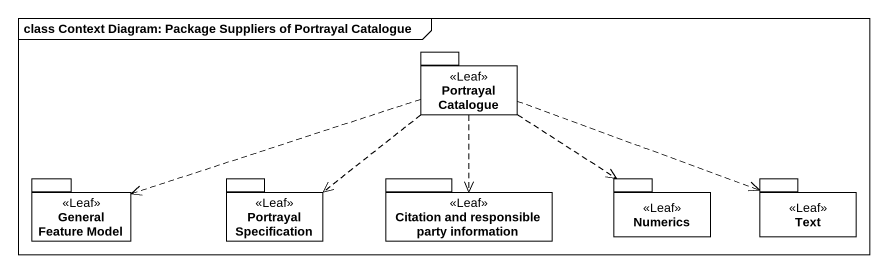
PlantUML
@startuml
mainframe class Context Diagram: Package Suppliers of Portrayal Catalogue
package "Portrayal Catalogue" as Portrayal_Catalogue <<Leaf>> {
}
package "General Feature Model" as General_Feature_Model <<Leaf>> {
}
package "Portrayal Specification" as Portrayal_Specification <<Leaf>> {
}
package "Citation and responsible party information" as Citation_and_responsible <<Leaf>> {
}
package Numerics <<Leaf>> {
}
package Text <<Leaf>> {
}
Portrayal_Catalogue .left.> General_Feature_Model
Portrayal_Catalogue ..> Portrayal_Specification
Portrayal_Catalogue ..> Citation_and_responsible
Portrayal_Catalogue ..> Numerics
Portrayal_Catalogue .right.> Text
@enduml
